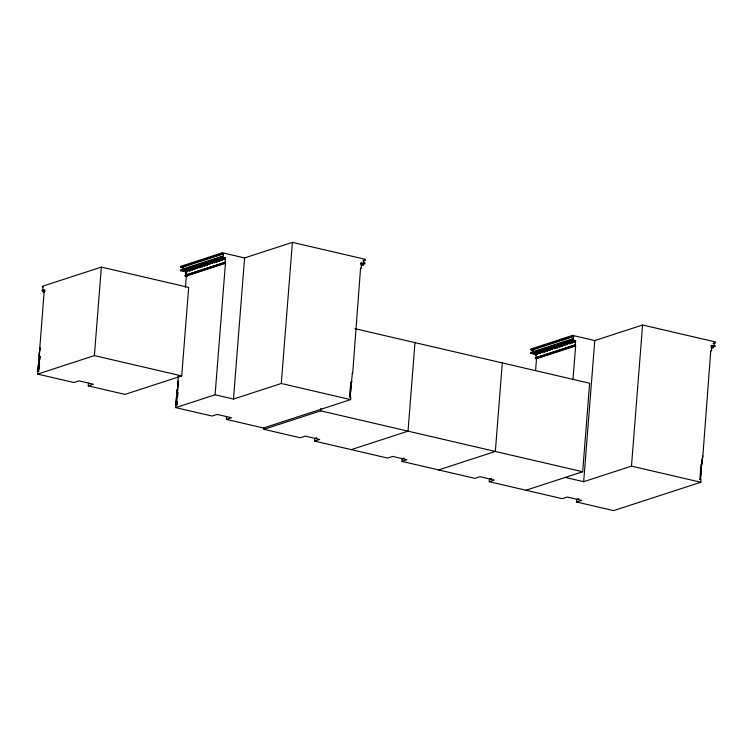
<?xml version="1.0" encoding="UTF-8"?>
<svg xmlns="http://www.w3.org/2000/svg" width="753" height="753" viewBox="0 0 753 753"><rect width="100%" height="100%" fill="white"/><g stroke="black" fill="none" stroke-linecap="round" stroke-linejoin="round"><path stroke-width="1.13" d="M44.371 291.185L42.102 290.658L42.893 289.547L43.1 286.921L42.375 287.157L42.441 286.281L101.363 267.089L188.683 287.392L181.718 375.916L124.97 394.403L88.28 385.865L88.487 383.239M44.389 292.258L43.241 291.995L43.345 290.677L45.039 290.131M38.478 371.474L37.716 371.295L39.372 356.244L40.135 356.414L39.862 359.859M88.28 385.865L93.353 384.218L79.027 380.886L73.954 382.533L37.65 374.09L37.857 371.464L38.582 371.229L39.758 356.329L39.147 356.527L44.276 289.952L42.102 290.658M39.25 355.209L39.965 347.726L39.137 355.247M37.716 371.295L39.372 356.244M39.147 369.026L39.504 364.443M37.65 374.09L94.389 355.614L101.363 267.089M185.078 271.748L180.504 270.685L180.569 269.809L222.097 256.284L223.246 256.547L223.453 253.921L222.304 253.657L180.776 267.183L180.842 266.308L222.37 252.782L244.593 257.94L292.399 242.372L365.167 259.286L365.101 260.171L362.861 260.896M182.442 269.847L182.65 267.211L223.453 253.921M184.061 271.24L184.165 269.922L184.89 269.687L187.572 270.308L187.469 271.626L184.061 271.24L187.469 271.626M184.786 271.005L184.89 269.687M187.356 276.558L185.078 276.031L185.153 275.156L225.128 262.345L225.476 257.959L222.031 257.159L180.504 270.685M185.577 271.598L185.473 272.915L186.622 273.179M186.029 271.88L185.775 275.165L225.128 262.345M177.322 401.387L177.059 404.832L175.807 404.803L176.983 389.903L178.226 389.932M226.578 416.748L226.371 419.374L231.444 417.727L217.118 414.395L212.045 416.042L175.741 407.608L175.948 404.973L176.673 404.738L177.934 381.272M178.226 376.048L177.661 388.727M185.417 287.674L186.33 276.05L225.448 263.315L215.094 394.788L175.741 407.608M175.807 404.803L177.463 389.753M177.539 388.764L178.245 381.272M187.365 268.877L186.64 269.113L186.537 270.431L187.262 270.195L187.365 268.877L192.42 270.007L192.523 268.699M177.689 396.803L178.047 392.219M192.42 270.007L189.022 269.621L189.125 268.303L194.905 269.207L195.008 267.889L192.326 267.268L191.601 267.503L191.497 268.812L194.905 269.207M189.841 268.068L189.737 269.386L189.022 269.621M184.165 269.922L189.219 271.052L189.944 270.816L190.048 269.499M192.326 267.268L192.222 268.576L191.497 268.812M197.484 267.08L197.38 268.397L196.655 268.633L193.973 268.012L194.076 266.694L194.801 266.458L199.856 267.588L199.959 266.27M193.973 268.012L194.698 267.767L194.801 266.458M199.856 267.588L196.458 267.202L196.561 265.884L199.065 266.063M197.286 265.649L197.182 266.967L196.458 267.202M202.444 265.461L202.341 266.778L201.616 267.014L198.933 266.393L199.037 265.075L199.761 264.84L204.816 265.969L204.92 264.661L204.195 264.896M199.131 267.823L199.234 266.506M198.933 266.393L199.658 266.157L199.761 264.84M204.816 265.969L201.409 265.583L201.512 264.275L204.025 264.454M202.237 264.03L202.133 265.348L201.409 265.583M206.68 264.087L207.404 263.851L207.301 265.169L206.576 265.404L203.894 264.774L203.997 263.465L206.51 263.644M203.894 264.774L204.618 264.538L204.722 263.23M209.88 263.042L209.776 264.359L209.052 264.595L206.369 263.974L206.473 262.656L208.986 262.835M206.369 263.974L207.094 263.738L207.197 262.421M208.845 263.164L208.948 261.846L209.673 261.611L212.355 262.232L212.252 263.55L208.845 263.164L212.252 263.55M209.569 262.929L209.673 261.611M217.316 260.623L217.212 261.931L212.158 260.802L211.433 261.037L211.329 262.355L214.737 262.741L214.84 261.432M212.054 262.119L212.158 260.802M217.212 261.931L213.805 261.545L213.908 260.237L219.688 261.131L219.791 259.813M214.633 260.001L214.53 261.31L213.805 261.545M216.488 262.176L216.591 260.858M217.118 259.192L217.015 260.5L216.29 260.745L216.393 259.427L217.118 259.192L222.173 260.322L222.276 259.004M222.173 260.322L218.765 259.936L218.869 258.618L224.648 259.512L224.752 258.194L222.069 257.573L221.344 257.808L221.241 259.126L224.648 259.512M219.594 258.383L219.49 259.7L218.765 259.936M222.069 257.573L221.966 258.891L221.241 259.126M222.031 257.159L222.097 256.284M222.304 253.657L222.37 252.782M185.078 276.031L224.676 263.136L224.752 262.251M215.094 394.788L233.486 399.062L244.593 257.94M316.825 437.813L314.792 438.472L314.585 441.098L319.658 439.451L305.332 436.119L300.268 437.766L263.955 429.323L264.096 427.572M233.486 399.062L281.293 383.484L292.399 242.372M263.955 429.323L320.693 410.846L320.882 408.512M351.369 382.063L350.192 396.963L349.43 396.784L350.842 381.809L351.802 382.035L352.065 381.197L351.595 380.707L352.366 373.309M350.559 392.379L351.096 385.508M226.371 419.374L263.446 427.996L350.616 399.608L350.823 396.972L349.674 396.709M362.504 265.282L362.607 263.964L363.332 263.729L363.228 265.047L360.715 264.868M362.588 264.397L364.819 263.672L364.894 262.797L363.737 262.533L363.944 259.898L365.101 260.171M491.474 478.419L489.441 479.077L489.234 481.704L494.307 480.056L479.981 476.724L474.908 478.371L401.914 461.401L402.121 458.775L404.145 458.116M414.988 342.624L408.022 431.149L351.274 449.635M502.307 362.927L495.342 451.452L438.604 469.938M535.261 354.381L530.686 353.317L530.752 352.442L572.28 338.916L573.428 339.179L573.635 336.553L572.487 336.29L530.959 349.816L531.025 348.94L572.562 335.414L594.776 340.572L642.582 325.004L715.35 341.918L715.284 342.803L713.044 343.528M532.625 352.479L532.832 349.844L573.635 336.553M537.755 352.941L537.651 354.258L536.927 354.494L534.244 353.872L534.348 352.555L535.072 352.319L540.127 353.449L540.23 352.131M534.244 353.872L534.969 353.637L535.072 352.319M535.656 355.548L535.76 354.23M536.305 353.411L535.957 357.797L575.32 344.978L575.659 340.591L572.214 339.791L530.686 353.317M540.127 353.449L536.72 353.063L536.823 351.745L542.602 352.639L542.706 351.331M535.599 370.307L536.513 358.682L575.631 345.947L572.977 379.681M537.548 351.51L537.444 352.828L536.72 353.063M542.602 352.639L539.204 352.253L539.308 350.936L541.812 351.124M540.033 350.7L539.929 352.018L539.204 352.253M544.466 350.757L545.191 350.522L545.087 351.839L544.363 352.075L541.68 351.444L541.784 350.136L542.508 349.9L547.563 351.03L547.666 349.712L546.942 349.947M541.68 351.444L542.405 351.209L542.508 349.9M547.563 351.03L544.155 350.644L544.259 349.326L546.772 349.505M544.984 349.091L544.88 350.399L544.155 350.644M550.151 348.903L550.048 350.22L549.323 350.456L546.64 349.834L546.744 348.517L549.257 348.695M546.64 349.834L547.365 349.599L547.469 348.281M549.116 349.025L549.219 347.707L549.944 347.472L552.627 348.093L552.523 349.411L549.116 349.025L552.523 349.411M549.841 348.79L549.944 347.472M554.208 347.086L551.695 346.907L551.591 348.215L554.999 348.601L555.102 347.293M552.316 347.98L552.42 346.662M554.905 345.862L554.18 346.098L554.076 347.406L554.801 347.171L554.905 345.862L559.959 346.992L560.063 345.674L557.38 345.053L556.655 345.288L556.552 346.606L557.276 346.371L557.38 345.053M551.695 346.907L556.759 348.037L557.484 347.801L557.587 346.484M564.919 345.373L561.512 344.987L561.616 343.669L562.34 343.434L565.023 344.065L564.919 345.373L559.865 344.243L559.14 344.479L559.037 345.796L562.435 346.182L562.538 344.865M559.761 345.561L559.865 344.243M562.34 343.434L562.237 344.752L561.512 344.987M567.498 343.255L567.395 344.563L566.67 344.808L563.988 344.177L564.091 342.869L564.816 342.634L569.87 343.763L569.974 342.446M563.988 344.177L564.712 343.942L564.816 342.634M569.87 343.763L566.472 343.377L566.576 342.06L572.355 342.954L572.459 341.636L571.734 341.871M567.301 341.824L567.197 343.133L566.472 343.377M572.355 342.954L568.948 342.568L569.052 341.25L574.831 342.144L574.934 340.827L572.252 340.205L571.527 340.441L571.423 341.758L574.831 342.144M569.776 341.015L569.673 342.333L568.948 342.568M572.252 340.205L572.148 341.523L571.423 341.758M572.214 339.791L572.28 338.916M572.487 336.29L572.562 335.414M574.106 342.38L574.21 341.062L574.934 340.827M574.934 344.883L535.336 357.788L535.261 358.663L574.868 345.768L575.32 344.978M701.551 464.695L700.619 479.52L699.612 479.416L701.005 479.605L700.798 482.24L613.629 510.628L576.553 502.006L576.76 499.38L578.793 498.721M525.923 490.241L582.671 471.755L589.637 383.23L354.879 328.647M565.287 477.421L583.669 481.694L594.776 340.572M583.669 481.694L631.475 466.116L642.582 325.004M699.857 479.341L701.024 464.441L701.984 464.667L702.248 463.829L701.777 463.34L702.869 455.942L710.757 350.672L711.529 350.851L711.557 345.505L715.002 346.305L715.077 345.429L713.929 345.166L714.136 342.53L715.284 342.803M700.648 476.16L701.194 469.279M701.965 463.387L702.671 455.894L701.777 463.34M712.686 347.914L712.79 346.596L713.515 346.361L713.411 347.679L710.898 347.5M43.241 291.995L44.935 291.449M189.059 267.691L201.192 263.738M214.426 259.427L222.144 256.914M186.123 270.779L190.49 269.358M194.867 267.936L200.336 266.148M218.916 260.096L225.476 257.959M214.737 262.741L208.948 261.846M219.688 261.131L214.803 260.444M533.726 352.112L539.242 350.324M552.476 346.013L564.609 342.06M566.811 341.335L572.327 339.547M537.03 353.176L540.673 351.99M551.902 348.338L552.627 348.093M564.298 344.3L570.19 342.38M554.999 348.601L549.219 347.707M559.959 346.992L555.074 346.305M562.435 346.182L557.549 345.495M712.771 347.029L715.002 346.305M401.914 461.401L406.978 459.754L392.661 456.422L387.588 458.069L314.585 441.098M576.553 502.006L581.627 500.359L567.301 497.027L562.237 498.674L489.234 481.704M364.819 263.672L361.374 262.872L361.346 268.219L360.574 268.04L352.686 373.309L352.178 373.262M360.649 263.108L363.332 263.729M360.819 263.55L362.607 263.964M361.44 264.632L363.228 265.047M710.832 345.74L713.515 346.361M711.623 347.265L713.411 347.679M218.869 258.618L221.551 259.239M224.676 263.136L225.448 263.315M211.433 261.037L214.116 261.668M574.868 345.768L575.631 345.947M564.712 343.942L567.395 344.563M559.14 344.479L561.813 345.1M206.473 262.656L208.261 263.07M207.094 263.738L209.776 264.359M203.997 263.465L205.785 263.879M204.618 264.538L207.301 265.169M201.512 264.275L203.301 264.689M554.801 347.171L557.484 347.801M199.037 265.075L200.825 265.489M199.658 266.157L202.341 266.778M546.744 348.517L548.532 348.931M547.365 349.599L550.048 350.22M194.698 267.767L197.38 268.397M544.259 349.326L546.047 349.74M541.784 350.136L543.572 350.55M180.776 267.183L183.064 267.71M542.405 351.209L545.087 351.839M539.308 350.936L541.096 351.359M530.959 349.816L533.246 350.343M187.262 270.195L189.944 270.816M534.969 353.637L537.651 354.258M43.345 290.677L44.493 290.95M281.293 383.484L350.616 399.608M631.475 466.116L700.798 482.24M94.389 355.614L181.718 375.916M320.693 410.846L582.671 471.755M38.892 356.395L39.655 356.574M176.983 389.903L177.746 390.082M38.196 371.144L38.968 371.323M176.287 404.653L177.059 404.832"/></g></svg>
